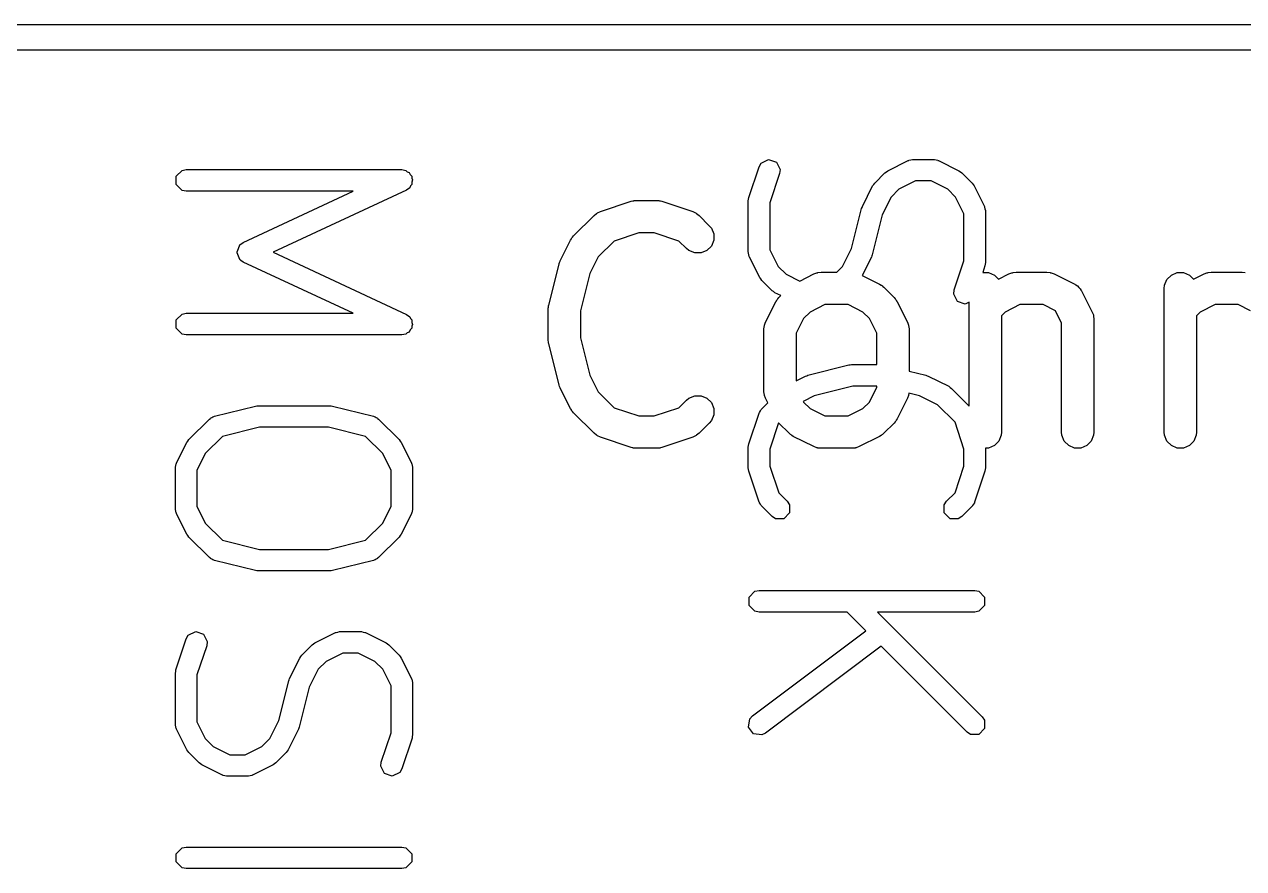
# Model space of a CAD drawing. Header units: millimetres. Extents: x 60 to 220, y -152 to -53.
# Drawn here: x 139.38 to 145.03, y -63.19 to -59.27 of the extents above; entities that cross this region are included whole.
import ezdxf

# ---------------------------------------------------------------- set-up
doc = ezdxf.new("R2010")
doc.units = ezdxf.units.MM
doc.layers.add('F.Silkscreen', color=41, linetype='CONTINUOUS', true_color=0xf2eda1)

msp = doc.modelspace()

# ---------------------------------------------------------------- linework, layer by layer
at = {"layer": 'F.Silkscreen', "linetype": 'CONTINUOUS'}
for p, q in [((132.13, -59.27), (149.85, -59.27)), ((149.91, -59.39), (132.07, -59.39)), ((142.737346, -60.07331), (142.784966, -59.930453)), ((142.784966, -59.930453), (142.794627, -59.913505)), ((142.794627, -59.913505), (142.828856, -59.896391)), ((142.828856, -59.896391), (142.86516, -59.908492)), ((142.86516, -59.908492), (142.882274, -59.942721)), ((143.381467, -59.949163), (143.476705, -59.901544)), ((143.476705, -59.901544), (143.47912, -59.900882)), ((143.47912, -59.900882), (143.479932, -59.900071)), ((143.479932, -59.900071), (143.487793, -59.898507)), ((143.487793, -59.898507), (143.495521, -59.896391)), ((143.495521, -59.896391), (143.496609, -59.896753)), ((143.496609, -59.896753), (143.499066, -59.896265)), ((143.499066, -59.896265), (143.594304, -59.896265)), ((143.594304, -59.896265), (143.59676, -59.896753)), ((143.59676, -59.896753), (143.597849, -59.896391)), ((143.597849, -59.896391), (143.605576, -59.898507)), ((143.605576, -59.898507), (143.613438, -59.900071)), ((143.613438, -59.900071), (143.614249, -59.900882)), ((143.614249, -59.900882), (143.616665, -59.901544)), ((143.616665, -59.901544), (143.711902, -59.949162)), ((140.081386, -59.97475), (140.108446, -59.94769)), ((140.081386, -60.013018), (140.081386, -59.97475)), ((140.108446, -59.94769), (140.12758, -59.943884)), ((140.12758, -59.943884), (141.12758, -59.943884)), ((141.12758, -59.943884), (141.146714, -59.94769)), ((141.146714, -59.94769), (141.152996, -59.953972)), ((141.152996, -59.953972), (141.161349, -59.95701)), ((141.161349, -59.95701), (141.165999, -59.966975)), ((141.165999, -59.966975), (141.173774, -59.97475)), ((141.173774, -59.97475), (141.173774, -59.983635)), ((141.173774, -59.983635), (141.177532, -59.991688)), ((141.177532, -59.991688), (141.173774, -60.002022)), ((142.879834, -59.962077), (142.83478, -60.097236)), ((142.882274, -59.942721), (142.879834, -59.962077)), ((143.320854, -60.006148), (143.368472, -59.958529)), ((143.368472, -59.958529), (143.375138, -59.954074)), ((143.375138, -59.954074), (143.381467, -59.949163)), ((143.51087, -59.996265), (143.433446, -60.034976)), ((143.582501, -59.996265), (143.51087, -59.996265)), ((143.659924, -60.034976), (143.582501, -59.996265)), ((143.711902, -59.949162), (143.718235, -59.954077)), ((143.718235, -59.954077), (143.724897, -59.958529)), ((143.724897, -59.958529), (143.772516, -60.006147)), ((140.108446, -60.040078), (140.081386, -60.013018)), ((140.12758, -60.043884), (140.108446, -60.040078)), ((140.902202, -60.043884), (140.12758, -60.043884)), ((140.392151, -60.281908), (140.902202, -60.043884)), ((141.148725, -60.039193), (140.531529, -60.327217)), ((141.164454, -60.027653), (141.148725, -60.039193)), ((141.167491, -60.0193), (141.164454, -60.027653)), ((141.173774, -60.013018), (141.167491, -60.0193)), ((141.173774, -60.002022), (141.173774, -60.013018)), ((143.263869, -60.11438), (143.311487, -60.019143)), ((143.311487, -60.019143), (143.316402, -60.012809)), ((143.316402, -60.012809), (143.320854, -60.006148)), ((143.433446, -60.034976), (143.397301, -60.07112)), ((143.696068, -60.071121), (143.659924, -60.034976)), ((143.772516, -60.006147), (143.77697, -60.012813)), ((143.77697, -60.012813), (143.781882, -60.019142)), ((143.781882, -60.019142), (143.829501, -60.11438)), ((142.048616, -60.138287), (142.191472, -60.090668)), ((142.191472, -60.090668), (142.198727, -60.089018)), ((142.198727, -60.089018), (142.200558, -60.08826)), ((142.200558, -60.08826), (142.203211, -60.087998)), ((142.203211, -60.087998), (142.205809, -60.087408)), ((142.205809, -60.087408), (142.207783, -60.087548)), ((142.207783, -60.087548), (142.21519, -60.086819)), ((142.21519, -60.086819), (142.310428, -60.086819)), ((142.310428, -60.086819), (142.317833, -60.087548)), ((142.317833, -60.087548), (142.319808, -60.087408)), ((142.319808, -60.087408), (142.322405, -60.087998)), ((142.322405, -60.087998), (142.32506, -60.08826)), ((142.32506, -60.08826), (142.326891, -60.089018)), ((142.326891, -60.089018), (142.334145, -60.090668)), ((142.334145, -60.090668), (142.477002, -60.138287)), ((142.73478, -60.089122), (142.736343, -60.08126)), ((142.73478, -60.327217), (142.73478, -60.089122)), ((142.736343, -60.08126), (142.737346, -60.07331)), ((142.83478, -60.097236), (142.83478, -60.315413)), ((143.397301, -60.07112), (143.355766, -60.154192)), ((143.73478, -60.148544), (143.696068, -60.071121)), ((141.924062, -60.251643), (142.0193, -60.156405)), ((142.0193, -60.156405), (142.030665, -60.147077)), ((142.030665, -60.147077), (142.033155, -60.146045)), ((142.033155, -60.146045), (142.03519, -60.144281)), ((142.03519, -60.144281), (142.048616, -60.138287)), ((142.477002, -60.138287), (142.490427, -60.144281)), ((142.490427, -60.144281), (142.492462, -60.146046)), ((142.492462, -60.146046), (142.494953, -60.147078)), ((142.494953, -60.147078), (142.506318, -60.156405)), ((142.506318, -60.156405), (142.553937, -60.204024)), ((143.213795, -60.309764), (143.260083, -60.124614)), ((143.260083, -60.124614), (143.262422, -60.119661)), ((143.262422, -60.119661), (143.263869, -60.11438)), ((143.355766, -60.154192), (143.309478, -60.339344)), ((143.73478, -60.366723), (143.73478, -60.148544)), ((143.829501, -60.11438), (143.830162, -60.116795)), ((143.830162, -60.116795), (143.830974, -60.117607)), ((143.830974, -60.117607), (143.832537, -60.125468)), ((143.832537, -60.125468), (143.834654, -60.133196)), ((143.834654, -60.133196), (143.834291, -60.134284)), ((143.834291, -60.134284), (143.83478, -60.136741)), ((143.83478, -60.136741), (143.83478, -60.374836)), ((142.553937, -60.204024), (142.563264, -60.215389)), ((142.563264, -60.215389), (142.574463, -60.242425)), ((141.862394, -60.366373), (141.910013, -60.271135)), ((141.910013, -60.271135), (141.913977, -60.264835)), ((141.913977, -60.264835), (141.914735, -60.263008)), ((141.914735, -60.263008), (141.916423, -60.260951)), ((141.916423, -60.260951), (141.917845, -60.258692)), ((141.917845, -60.258692), (141.919343, -60.257392)), ((141.919343, -60.257392), (141.924062, -60.251643)), ((142.112847, -60.27499), (142.038734, -60.349103)), ((142.22736, -60.236819), (142.112847, -60.27499)), ((142.298258, -60.236819), (142.22736, -60.236819)), ((142.412771, -60.27499), (142.298258, -60.236819)), ((142.447871, -60.31009), (142.412771, -60.27499)), ((142.574463, -60.271688), (142.563264, -60.298724)), ((142.574463, -60.242425), (142.574463, -60.271688)), ((140.363343, -60.325021), (140.370576, -60.30952)), ((140.364141, -60.327217), (140.363343, -60.325021)), ((140.363343, -60.329413), (140.364141, -60.327217)), ((140.370576, -60.344913), (140.363343, -60.329413)), ((140.370576, -60.30952), (140.376421, -60.293448)), ((140.376421, -60.293448), (140.378939, -60.2916)), ((140.378939, -60.2916), (140.379526, -60.290343)), ((140.379526, -60.290343), (140.381761, -60.28953)), ((140.381761, -60.28953), (140.392151, -60.281908)), ((140.531529, -60.327217), (141.148725, -60.615241)), ((142.459236, -60.319417), (142.447871, -60.31009)), ((142.486272, -60.330616), (142.459236, -60.319417)), ((142.515535, -60.330616), (142.486272, -60.330616)), ((142.542571, -60.319417), (142.515535, -60.330616)), ((142.563264, -60.298724), (142.542571, -60.319417)), ((142.735268, -60.329673), (142.73478, -60.327217)), ((142.734906, -60.330762), (142.735268, -60.329673)), ((142.737022, -60.338489), (142.734906, -60.330762)), ((142.83478, -60.315413), (142.873492, -60.392837)), ((143.172259, -60.392836), (143.213795, -60.309764)), ((140.376421, -60.360986), (140.370576, -60.344913)), ((140.378939, -60.362833), (140.376421, -60.360986)), ((140.379526, -60.364091), (140.378939, -60.362833)), ((140.381761, -60.364903), (140.379526, -60.364091)), ((140.392151, -60.372526), (140.381761, -60.364903)), ((140.902202, -60.61055), (140.392151, -60.372526)), ((141.809096, -60.5722), (141.856715, -60.381724)), ((141.856715, -60.381724), (141.8571, -60.380644)), ((141.8571, -60.380644), (141.857139, -60.380105)), ((141.857139, -60.380105), (141.859476, -60.373997)), ((141.859476, -60.373997), (141.861662, -60.367878)), ((141.861662, -60.367878), (141.861984, -60.367442)), ((141.861984, -60.367442), (141.862394, -60.366373)), ((142.038734, -60.349103), (142.00024, -60.42609)), ((142.738586, -60.346351), (142.737022, -60.338489)), ((142.739397, -60.347162), (142.738586, -60.346351)), ((142.740059, -60.349578), (142.739397, -60.347162)), ((142.787679, -60.444816), (142.740059, -60.349578)), ((142.873492, -60.392837), (142.909637, -60.428981)), ((143.144944, -60.420152), (143.172259, -60.392836)), ((143.305692, -60.349578), (143.262903, -60.435156)), ((143.307138, -60.344296), (143.305692, -60.349578)), ((143.309478, -60.339344), (143.307138, -60.344296)), ((143.689727, -60.501882), (143.73478, -60.366723)), ((143.832214, -60.390648), (143.821899, -60.421593)), ((143.833216, -60.382697), (143.832214, -60.390648)), ((143.83478, -60.374836), (143.833216, -60.382697)), ((142.00024, -60.42609), (141.956857, -60.599624)), ((142.792594, -60.45115), (142.787679, -60.444816)), ((142.797045, -60.45781), (142.792594, -60.45115)), ((142.909637, -60.428981), (142.973303, -60.460814)), ((142.973303, -60.460814), (143.038792, -60.42807)), ((143.038792, -60.42807), (143.052523, -60.422815)), ((143.052523, -60.422815), (143.055212, -60.422623)), ((143.055212, -60.422623), (143.057701, -60.421593)), ((143.057701, -60.421593), (143.072333, -60.420152)), ((143.072333, -60.420152), (143.144944, -60.420152)), ((143.262903, -60.435156), (143.343969, -60.475689)), ((143.821899, -60.421593), (143.84887, -60.421593)), ((143.84887, -60.421593), (143.875906, -60.432792)), ((143.875906, -60.432792), (143.895307, -60.452193)), ((143.895307, -60.452193), (143.943554, -60.42807)), ((143.943554, -60.42807), (143.957285, -60.422815)), ((143.957285, -60.422815), (143.959974, -60.422623)), ((143.959974, -60.422623), (143.962463, -60.421593)), ((143.962463, -60.421593), (143.977095, -60.420152)), ((143.977095, -60.420152), (144.119952, -60.420152)), ((144.119952, -60.420152), (144.134584, -60.421593)), ((144.134584, -60.421593), (144.137073, -60.422624)), ((144.137073, -60.422624), (144.139761, -60.422815)), ((144.139761, -60.422815), (144.153493, -60.42807)), ((144.153493, -60.42807), (144.248731, -60.475689)), ((144.67664, -60.453484), (144.697332, -60.432792)), ((144.697332, -60.432792), (144.724368, -60.421593)), ((144.724368, -60.421593), (144.753632, -60.421593)), ((144.753632, -60.421593), (144.780668, -60.432792)), ((144.780668, -60.432792), (144.800069, -60.452193)), ((144.800069, -60.452193), (144.848316, -60.42807)), ((144.848316, -60.42807), (144.862047, -60.422815)), ((144.862047, -60.422815), (144.864736, -60.422623)), ((144.864736, -60.422623), (144.867225, -60.421593)), ((144.867225, -60.421593), (144.881857, -60.420152)), ((144.881857, -60.420152), (145.024714, -60.420152)), ((145.024714, -60.420152), (145.039346, -60.421593)), ((142.844663, -60.505429), (142.797045, -60.45781)), ((142.851329, -60.509883), (142.844663, -60.505429)), ((143.343969, -60.475689), (143.350268, -60.479653)), ((143.350268, -60.479653), (143.352096, -60.480411)), ((143.352096, -60.480411), (143.354152, -60.482099)), ((143.354152, -60.482099), (143.356412, -60.483521)), ((143.356412, -60.483521), (143.357711, -60.485019)), ((143.357711, -60.485019), (143.363461, -60.489738)), ((143.363461, -60.489738), (143.41108, -60.537357)), ((143.687287, -60.521237), (143.689727, -60.501882)), ((144.248731, -60.475689), (144.251178, -60.477229)), ((144.251178, -60.477229), (144.252332, -60.477614)), ((144.252332, -60.477614), (144.253768, -60.478859)), ((144.253768, -60.478859), (144.261174, -60.483521)), ((144.261174, -60.483521), (144.267335, -60.490625)), ((144.267335, -60.490625), (144.27444, -60.496787)), ((144.27444, -60.496787), (144.279101, -60.504192)), ((144.279101, -60.504192), (144.280347, -60.505629)), ((144.280347, -60.505629), (144.280731, -60.506782)), ((144.280731, -60.506782), (144.282272, -60.50923)), ((144.664, -60.495152), (144.665441, -60.48052)), ((144.664, -61.161819), (144.664, -60.495152)), ((144.665441, -60.48052), (144.67664, -60.453484)), ((142.814775, -60.652087), (142.862394, -60.556849)), ((142.857658, -60.514795), (142.851329, -60.509883)), ((142.885222, -60.528577), (142.857658, -60.514795)), ((142.862394, -60.556849), (142.866358, -60.550549)), ((142.866358, -60.550549), (142.867116, -60.548722)), ((142.867116, -60.548722), (142.868804, -60.546665)), ((142.868804, -60.546665), (142.870226, -60.544406)), ((142.870226, -60.544406), (142.871724, -60.543106)), ((142.871724, -60.543106), (142.876443, -60.537357)), ((142.876443, -60.537357), (142.885222, -60.528577)), ((143.41108, -60.537357), (143.415798, -60.543106)), ((143.415798, -60.543106), (143.417297, -60.544406)), ((143.417297, -60.544406), (143.418718, -60.546665)), ((143.418718, -60.546665), (143.420407, -60.548722)), ((143.420407, -60.548722), (143.421164, -60.550549)), ((143.421164, -60.550549), (143.425129, -60.556849)), ((143.425129, -60.556849), (143.472748, -60.652087)), ((143.704401, -60.555466), (143.687287, -60.521237)), ((143.740705, -60.567567), (143.704401, -60.555466)), ((143.759238, -60.5583), (143.740705, -60.567567)), ((143.759238, -61.040489), (143.759238, -60.5583)), ((144.282272, -60.50923), (144.329891, -60.604468)), ((140.081386, -60.641416), (140.108446, -60.614356)), ((140.108446, -60.614356), (140.12758, -60.61055)), ((140.12758, -60.61055), (140.902202, -60.61055)), ((141.148725, -60.615241), (141.164454, -60.626781)), ((141.806857, -60.59039), (141.807108, -60.587836)), ((141.806857, -60.733247), (141.806857, -60.59039)), ((141.806946, -60.586744), (141.807755, -60.58127)), ((141.807108, -60.587836), (141.806946, -60.586744)), ((141.807755, -60.58127), (141.808298, -60.575758)), ((141.808298, -60.575758), (141.80872, -60.574736)), ((141.80872, -60.574736), (141.809096, -60.5722)), ((141.956857, -60.599624), (141.956857, -60.724013)), ((143.021522, -60.60441), (142.991115, -60.634817)), ((143.090038, -60.570152), (143.021522, -60.60441)), ((143.197485, -60.570152), (143.090038, -60.570152)), ((143.266001, -60.60441), (143.197485, -60.570152)), ((143.296408, -60.634817), (143.266001, -60.60441)), ((143.926284, -60.60441), (143.909238, -60.621456)), ((143.9948, -60.570152), (143.926284, -60.60441)), ((144.102247, -60.570152), (143.9948, -60.570152)), ((144.159288, -60.598672), (144.102247, -60.570152)), ((144.187809, -60.655714), (144.159288, -60.598672)), ((144.329891, -60.604468), (144.335146, -60.618199)), ((144.335146, -60.618199), (144.335337, -60.620888)), ((144.335337, -60.620888), (144.336368, -60.623377)), ((144.831046, -60.60441), (144.814, -60.621456)), ((144.899562, -60.570152), (144.831046, -60.60441)), ((145.007009, -60.570152), (144.899562, -60.570152)), ((145.06405, -60.598672), (145.007009, -60.570152)), ((140.081386, -60.679684), (140.081386, -60.641416)), ((141.164454, -60.626781), (141.167491, -60.635133)), ((141.167491, -60.635133), (141.173774, -60.641416)), ((141.173774, -60.641416), (141.173774, -60.652411)), ((141.173774, -60.652411), (141.177532, -60.662746)), ((141.177532, -60.662746), (141.173774, -60.670798)), ((141.173774, -60.670798), (141.173774, -60.679684)), ((142.806857, -60.685628), (142.808298, -60.670996)), ((142.808298, -60.670996), (142.809329, -60.668506)), ((142.809329, -60.668506), (142.80952, -60.665819)), ((142.80952, -60.665819), (142.814775, -60.652087)), ((142.991115, -60.634817), (142.956857, -60.703333)), ((143.330666, -60.703333), (143.296408, -60.634817)), ((143.472748, -60.652087), (143.478003, -60.665818)), ((143.478003, -60.665818), (143.478194, -60.668507)), ((143.478194, -60.668507), (143.479225, -60.670996)), ((143.479225, -60.670996), (143.480666, -60.685628)), ((143.909238, -60.621456), (143.909238, -61.161819)), ((144.187809, -61.161819), (144.187809, -60.655714)), ((144.336368, -60.623377), (144.337809, -60.638009)), ((144.337809, -60.638009), (144.337809, -61.161819)), ((144.814, -60.621456), (144.814, -61.161819)), ((140.108446, -60.706744), (140.081386, -60.679684)), ((140.12758, -60.71055), (140.108446, -60.706744)), ((141.12758, -60.71055), (140.12758, -60.71055)), ((141.146714, -60.706744), (141.12758, -60.71055)), ((141.152996, -60.700461), (141.146714, -60.706744)), ((141.161349, -60.697424), (141.152996, -60.700461)), ((141.165999, -60.687458), (141.161349, -60.697424)), ((141.173774, -60.679684), (141.165999, -60.687458)), ((141.807108, -60.7358), (141.806857, -60.733247)), ((141.956857, -60.724013), (142.00024, -60.897547)), ((142.806857, -60.971342), (142.806857, -60.685628)), ((142.956857, -60.703333), (142.956857, -60.923373)), ((143.330666, -60.848646), (143.330666, -60.703333)), ((143.480666, -60.685628), (143.480666, -60.878221)), ((141.806946, -60.736893), (141.807108, -60.7358)), ((141.807755, -60.742366), (141.806946, -60.736893)), ((141.808298, -60.747879), (141.807755, -60.742366)), ((141.80872, -60.7489), (141.808298, -60.747879)), ((141.809096, -60.751437), (141.80872, -60.7489)), ((141.856715, -60.941913), (141.809096, -60.751437)), ((142.00024, -60.897547), (142.038734, -60.974534)), ((142.956857, -60.923373), (143.000515, -60.901544)), ((143.000515, -60.901544), (143.005796, -60.900097)), ((143.005796, -60.900097), (143.010749, -60.897758)), ((143.010749, -60.897758), (143.201225, -60.850139)), ((143.201225, -60.850139), (143.207342, -60.849841)), ((143.207342, -60.849841), (143.213352, -60.848646)), ((143.213352, -60.848646), (143.330666, -60.848646)), ((143.480666, -60.878221), (143.558812, -60.897758)), ((143.558812, -60.897758), (143.563764, -60.900097)), ((143.563764, -60.900097), (143.569046, -60.901544)), ((143.569046, -60.901544), (143.664283, -60.949162)), ((141.8571, -60.942992), (141.856715, -60.941913)), ((141.857139, -60.943532), (141.8571, -60.942992)), ((141.859466, -60.949613), (141.857139, -60.943532)), ((141.861662, -60.955759), (141.859466, -60.949613)), ((141.861984, -60.956194), (141.861662, -60.955759)), ((141.862394, -60.957264), (141.861984, -60.956194)), ((141.910013, -61.052502), (141.862394, -60.957264)), ((143.219507, -60.948646), (143.040328, -60.99344)), ((143.330666, -60.948646), (143.219507, -60.948646)), ((143.296407, -61.022153), (143.330666, -60.953637)), ((143.330666, -60.953637), (143.330666, -60.948646)), ((143.664283, -60.949162), (143.670616, -60.954077)), ((143.670616, -60.954077), (143.677278, -60.958529)), ((143.677278, -60.958529), (143.759238, -61.040489)), ((142.038734, -60.974534), (142.112847, -61.048648)), ((142.412771, -61.048647), (142.44787, -61.013548)), ((142.44787, -61.013548), (142.459236, -61.00422)), ((142.459236, -61.00422), (142.486272, -60.993021)), ((142.486272, -60.993021), (142.515535, -60.993021)), ((142.515535, -60.993021), (142.542571, -61.004219)), ((142.542571, -61.004219), (142.563264, -61.024912)), ((142.808298, -60.985974), (142.806857, -60.971342)), ((142.809329, -60.988463), (142.808298, -60.985974)), ((142.80952, -60.991151), (142.809329, -60.988463)), ((142.814775, -61.004883), (142.80952, -60.991151)), ((142.825159, -61.025652), (142.814775, -61.004883)), ((143.040328, -60.99344), (142.989472, -61.018867)), ((143.472748, -61.004883), (143.425129, -61.100121)), ((143.478003, -60.991152), (143.472748, -61.004883)), ((143.478194, -60.988462), (143.478003, -60.991152)), ((143.479225, -60.985974), (143.478194, -60.988462)), ((143.479708, -60.981059), (143.479225, -60.985974)), ((143.529234, -60.993441), (143.479708, -60.981059)), ((143.612306, -61.034977), (143.529234, -60.993441)), ((140.258311, -61.088234), (140.448787, -61.040615)), ((140.448787, -61.040615), (140.454904, -61.040317)), ((140.454904, -61.040317), (140.460914, -61.039122)), ((140.460914, -61.039122), (140.794247, -61.039122)), ((140.794247, -61.039122), (140.800256, -61.040317)), ((140.800256, -61.040317), (140.806374, -61.040615)), ((140.806374, -61.040615), (140.99685, -61.088234)), ((141.913976, -61.058798), (141.910013, -61.052502)), ((141.914734, -61.060628), (141.913976, -61.058798)), ((141.916423, -61.062686), (141.914734, -61.060628)), ((141.917845, -61.064945), (141.916423, -61.062686)), ((141.919343, -61.066244), (141.917845, -61.064945)), ((141.924062, -61.071994), (141.919343, -61.066244)), ((142.0193, -61.167233), (141.924062, -61.071994)), ((142.112847, -61.048648), (142.22736, -61.086819)), ((142.298258, -61.086819), (142.412771, -61.048647)), ((142.563264, -61.024912), (142.574463, -61.051948)), ((142.574463, -61.051948), (142.574463, -61.081211)), ((142.737346, -61.216167), (142.784966, -61.07331)), ((142.784966, -61.07331), (142.786206, -61.071134)), ((142.786206, -61.069988), (142.790655, -61.063329)), ((142.786206, -61.071134), (142.786206, -61.069988)), ((142.790655, -61.063329), (142.794627, -61.056362)), ((142.794627, -61.056362), (142.795654, -61.055848)), ((142.795654, -61.055848), (142.797045, -61.053767)), ((142.797045, -61.053767), (142.825159, -61.025652)), ((142.989472, -61.018867), (142.991115, -61.022153)), ((142.991115, -61.022153), (143.021522, -61.052561)), ((143.021522, -61.052561), (143.090038, -61.086819)), ((143.197485, -61.086819), (143.266, -61.052561)), ((143.266, -61.052561), (143.296407, -61.022153)), ((143.693459, -61.11613), (143.612306, -61.034977)), ((140.139845, -61.196624), (140.235083, -61.101386)), ((140.235083, -61.101386), (140.239585, -61.098377)), ((140.239585, -61.098377), (140.240672, -61.096567)), ((140.240672, -61.096567), (140.24621, -61.09395)), ((140.24621, -61.09395), (140.251304, -61.090547)), ((140.251304, -61.090547), (140.253415, -61.090547)), ((140.253415, -61.090547), (140.258311, -61.088234)), ((140.99685, -61.088234), (141.001746, -61.090547)), ((141.001746, -61.090547), (141.003857, -61.090547)), ((141.003857, -61.090547), (141.00895, -61.09395)), ((141.00895, -61.09395), (141.014489, -61.096567)), ((141.014489, -61.096567), (141.015575, -61.098377)), ((141.015575, -61.098377), (141.020078, -61.101386)), ((141.020078, -61.101386), (141.115316, -61.196624)), ((142.22736, -61.086819), (142.298258, -61.086819)), ((142.553937, -61.119613), (142.506319, -61.167232)), ((142.563265, -61.108247), (142.553937, -61.119613)), ((142.574463, -61.081211), (142.563265, -61.108247)), ((142.875374, -61.11831), (142.83478, -61.240093)), ((142.876442, -61.119612), (142.875374, -61.11831)), ((142.924061, -61.167232), (142.876442, -61.119612)), ((143.090038, -61.086819), (143.197485, -61.086819)), ((143.41108, -61.119613), (143.363462, -61.167232)), ((143.415798, -61.113863), (143.41108, -61.119613)), ((143.417297, -61.112564), (143.415798, -61.113863)), ((143.418718, -61.110305), (143.417297, -61.112564)), ((143.420408, -61.108247), (143.418718, -61.110305)), ((143.421165, -61.106417), (143.420408, -61.108247)), ((143.425129, -61.100121), (143.421165, -61.106417)), ((143.73478, -61.240092), (143.693459, -61.11613)), ((140.295999, -61.181889), (140.216292, -61.261596)), ((140.467069, -61.139122), (140.295999, -61.181889)), ((140.788092, -61.139122), (140.467069, -61.139122)), ((140.959161, -61.181889), (140.788092, -61.139122)), ((141.038867, -61.261595), (140.959161, -61.181889)), ((142.030665, -61.176561), (142.0193, -61.167233)), ((142.033155, -61.177592), (142.030665, -61.176561)), ((142.03519, -61.179357), (142.033155, -61.177592)), ((142.048616, -61.185351), (142.03519, -61.179357)), ((142.191472, -61.23297), (142.048616, -61.185351)), ((142.477002, -61.185351), (142.334145, -61.23297)), ((142.490427, -61.179357), (142.477002, -61.185351)), ((142.492462, -61.177591), (142.490427, -61.179357)), ((142.494953, -61.17656), (142.492462, -61.177591)), ((142.506319, -61.167232), (142.494953, -61.17656)), ((142.92981, -61.17195), (142.924061, -61.167232)), ((142.931111, -61.17345), (142.92981, -61.17195)), ((142.93337, -61.174872), (142.931111, -61.17345)), ((142.935427, -61.17656), (142.93337, -61.174872)), ((142.937254, -61.177317), (142.935427, -61.17656)), ((142.943554, -61.181282), (142.937254, -61.177317)), ((143.038792, -61.228901), (142.943554, -61.181282)), ((143.343969, -61.181282), (143.248731, -61.228901)), ((143.350268, -61.177317), (143.343969, -61.181282)), ((143.352096, -61.17656), (143.350268, -61.177317)), ((143.354152, -61.174872), (143.352096, -61.17656)), ((143.356412, -61.17345), (143.354152, -61.174872)), ((143.357712, -61.17195), (143.356412, -61.17345)), ((143.363462, -61.167232), (143.357712, -61.17195)), ((143.907797, -61.176451), (143.896598, -61.203487)), ((143.909238, -61.161819), (143.907797, -61.176451)), ((144.18925, -61.176451), (144.187809, -61.161819)), ((144.200449, -61.203487), (144.18925, -61.176451)), ((144.336368, -61.176451), (144.325169, -61.203487)), ((144.337809, -61.161819), (144.336368, -61.176451)), ((144.665441, -61.176451), (144.664, -61.161819)), ((144.67664, -61.203487), (144.665441, -61.176451)), ((144.812559, -61.176451), (144.80136, -61.203487)), ((144.814, -61.161819), (144.812559, -61.176451)), ((140.082859, -61.304856), (140.130479, -61.209618)), ((140.130479, -61.209618), (140.135394, -61.203283)), ((140.135394, -61.203283), (140.139845, -61.196624)), ((141.115316, -61.196624), (141.119766, -61.203283)), ((141.119766, -61.203283), (141.124682, -61.209618)), ((141.124682, -61.209618), (141.172301, -61.304856)), ((142.198727, -61.234619), (142.191472, -61.23297)), ((142.200558, -61.235378), (142.198727, -61.234619)), ((142.203211, -61.235639), (142.200558, -61.235378)), ((142.205809, -61.23623), (142.203211, -61.235639)), ((142.207783, -61.236089), (142.205809, -61.23623)), ((142.21519, -61.236819), (142.207783, -61.236089)), ((142.310428, -61.236819), (142.21519, -61.236819)), ((142.317833, -61.236089), (142.310428, -61.236819)), ((142.319808, -61.23623), (142.317833, -61.236089)), ((142.322405, -61.235639), (142.319808, -61.23623)), ((142.32506, -61.235378), (142.322405, -61.235639)), ((142.326891, -61.234619), (142.32506, -61.235378)), ((142.334145, -61.23297), (142.326891, -61.234619)), ((142.73478, -61.231979), (142.736343, -61.224117)), ((142.73478, -61.327217), (142.73478, -61.231979)), ((142.736343, -61.224117), (142.737346, -61.216167)), ((142.83478, -61.240093), (142.83478, -61.319102)), ((143.052523, -61.234156), (143.038792, -61.228901)), ((143.055212, -61.234347), (143.052523, -61.234156)), ((143.057701, -61.235378), (143.055212, -61.234347)), ((143.072333, -61.236819), (143.057701, -61.235378)), ((143.21519, -61.236819), (143.072333, -61.236819)), ((143.229822, -61.235378), (143.21519, -61.236819)), ((143.232311, -61.234346), (143.229822, -61.235378)), ((143.234999, -61.234156), (143.232311, -61.234346)), ((143.248731, -61.228901), (143.234999, -61.234156)), ((143.73478, -61.319104), (143.73478, -61.240092)), ((143.84887, -61.235378), (143.83478, -61.235378)), ((143.83478, -61.235378), (143.83478, -61.327217)), ((143.875906, -61.224179), (143.84887, -61.235378)), ((143.896598, -61.203487), (143.875906, -61.224179)), ((144.221141, -61.224179), (144.200449, -61.203487)), ((144.248177, -61.235378), (144.221141, -61.224179)), ((144.277441, -61.235378), (144.248177, -61.235378)), ((144.304477, -61.224179), (144.277441, -61.235378)), ((144.325169, -61.203487), (144.304477, -61.224179)), ((144.697332, -61.224179), (144.67664, -61.203487)), ((144.724368, -61.235378), (144.697332, -61.224179)), ((144.753632, -61.235378), (144.724368, -61.235378)), ((144.780668, -61.224179), (144.753632, -61.235378)), ((144.80136, -61.203487), (144.780668, -61.224179)), ((140.216292, -61.261596), (140.17758, -61.33902)), ((141.07758, -61.33902), (141.038867, -61.261595)), ((140.07758, -61.327217), (140.078068, -61.32476)), ((140.07758, -61.517693), (140.07758, -61.327217)), ((140.077706, -61.323672), (140.079822, -61.315944)), ((140.078068, -61.32476), (140.077706, -61.323672)), ((140.079822, -61.315944), (140.081386, -61.308083)), ((140.081386, -61.308083), (140.082197, -61.307271)), ((140.082197, -61.307271), (140.082859, -61.304856)), ((140.17758, -61.33902), (140.17758, -61.505889)), ((141.07758, -61.505889), (141.07758, -61.33902)), ((141.172301, -61.304856), (141.172962, -61.307271)), ((141.172962, -61.307271), (141.173774, -61.308083)), ((141.173774, -61.308083), (141.175337, -61.315944)), ((141.175337, -61.315944), (141.177454, -61.323672)), ((141.177454, -61.323672), (141.177091, -61.32476)), ((141.177091, -61.32476), (141.17758, -61.327217)), ((141.17758, -61.327217), (141.17758, -61.517693)), ((142.736343, -61.335078), (142.73478, -61.327217)), ((142.737346, -61.343029), (142.736343, -61.335078)), ((142.784966, -61.485886), (142.737346, -61.343029)), ((142.83478, -61.319102), (142.876101, -61.443065)), ((143.693459, -61.443064), (143.73478, -61.319104)), ((143.832214, -61.343029), (143.784595, -61.485885)), ((143.833216, -61.335078), (143.832214, -61.343029)), ((143.83478, -61.327217), (143.833216, -61.335078)), ((142.876101, -61.443065), (142.915374, -61.482337)), ((143.654187, -61.482338), (143.693459, -61.443064)), ((140.078068, -61.520149), (140.07758, -61.517693)), ((140.077706, -61.521238), (140.078068, -61.520149)), ((140.079822, -61.528965), (140.077706, -61.521238)), ((140.17758, -61.505889), (140.216292, -61.583313)), ((141.038867, -61.583314), (141.07758, -61.505889)), ((141.177454, -61.521238), (141.175337, -61.528965)), ((141.17758, -61.517693), (141.177091, -61.520149)), ((141.177091, -61.520149), (141.177454, -61.521238)), ((142.786206, -61.488061), (142.784966, -61.485886)), ((142.786206, -61.489208), (142.786206, -61.488061)), ((142.790655, -61.495866), (142.786206, -61.489208)), ((142.794627, -61.502834), (142.790655, -61.495866)), ((142.795654, -61.503347), (142.794627, -61.502834)), ((142.797045, -61.505429), (142.795654, -61.503347)), ((142.844663, -61.553048), (142.797045, -61.505429)), ((142.915374, -61.482337), (142.926213, -61.498558)), ((142.926213, -61.498558), (142.926213, -61.536827)), ((143.643348, -61.498559), (143.654187, -61.482338)), ((143.643348, -61.536827), (143.643348, -61.498559)), ((143.772516, -61.50543), (143.724897, -61.553048)), ((143.773907, -61.503347), (143.772516, -61.50543)), ((143.774934, -61.502834), (143.773907, -61.503347)), ((143.7789, -61.495875), (143.774934, -61.502834)), ((143.783355, -61.489209), (143.7789, -61.495875)), ((143.784595, -61.485885), (143.783355, -61.48806)), ((143.783355, -61.48806), (143.783355, -61.489209)), ((140.081386, -61.536827), (140.079822, -61.528965)), ((140.082197, -61.537638), (140.081386, -61.536827)), ((140.082859, -61.540054), (140.082197, -61.537638)), ((140.130479, -61.635292), (140.082859, -61.540054)), ((141.172301, -61.540054), (141.124682, -61.635292)), ((141.172962, -61.537638), (141.172301, -61.540054)), ((141.173774, -61.536827), (141.172962, -61.537638)), ((141.175337, -61.528965), (141.173774, -61.536827)), ((142.860884, -61.563887), (142.844663, -61.553048)), ((142.899153, -61.563887), (142.860884, -61.563887)), ((142.926213, -61.536827), (142.899153, -61.563887)), ((143.670408, -61.563887), (143.643348, -61.536827)), ((143.708676, -61.563887), (143.670408, -61.563887)), ((143.724897, -61.553048), (143.708676, -61.563887)), ((140.135394, -61.641626), (140.130479, -61.635292)), ((140.216292, -61.583313), (140.295999, -61.66302)), ((140.959161, -61.66302), (141.038867, -61.583314)), ((141.124682, -61.635292), (141.119766, -61.641626)), ((140.139845, -61.648286), (140.135394, -61.641626)), ((140.235083, -61.743524), (140.139845, -61.648286)), ((140.295999, -61.66302), (140.467069, -61.705788)), ((140.788092, -61.705788), (140.959161, -61.66302)), ((141.115316, -61.648286), (141.020078, -61.743524)), ((141.119766, -61.641626), (141.115316, -61.648286)), ((140.239585, -61.746532), (140.235083, -61.743524)), ((140.240672, -61.748343), (140.239585, -61.746532)), ((140.24621, -61.750959), (140.240672, -61.748343)), ((140.251304, -61.754363), (140.24621, -61.750959)), ((140.467069, -61.705788), (140.788092, -61.705788)), ((141.00895, -61.750959), (141.003857, -61.754363)), ((141.014489, -61.748343), (141.00895, -61.750959)), ((141.015575, -61.746532), (141.014489, -61.748343)), ((141.020078, -61.743524), (141.015575, -61.746532)), ((140.253415, -61.754363), (140.251304, -61.754363)), ((140.258311, -61.756676), (140.253415, -61.754363)), ((140.448787, -61.804295), (140.258311, -61.756676)), ((140.454904, -61.804592), (140.448787, -61.804295)), ((140.460914, -61.805788), (140.454904, -61.804592)), ((140.794247, -61.805788), (140.460914, -61.805788)), ((140.800256, -61.804592), (140.794247, -61.805788)), ((140.806374, -61.804295), (140.800256, -61.804592)), ((140.99685, -61.756676), (140.806374, -61.804295)), ((141.001746, -61.754363), (140.99685, -61.756676)), ((141.003857, -61.754363), (141.001746, -61.754363)), ((142.738586, -61.927131), (142.765646, -61.900071)), ((142.765646, -61.900071), (142.78478, -61.896265)), ((142.78478, -61.896265), (143.78478, -61.896265)), ((143.78478, -61.896265), (143.803914, -61.900071)), ((143.803914, -61.900071), (143.830974, -61.927131)), ((142.738586, -61.965399), (142.738586, -61.927131)), ((142.765646, -61.992459), (142.738586, -61.965399)), ((143.830974, -61.965399), (143.803914, -61.992459)), ((143.830974, -61.927131), (143.830974, -61.965399)), ((142.78478, -61.996265), (142.765646, -61.992459)), ((143.192642, -61.996265), (142.78478, -61.996265)), ((143.280088, -62.083711), (143.192642, -61.996265)), ((143.78478, -61.996265), (143.334062, -61.996265)), ((143.334062, -61.996265), (143.820135, -62.482338)), ((143.803914, -61.992459), (143.78478, -61.996265)), ((140.137427, -62.103981), (140.171656, -62.086867)), ((140.171656, -62.086867), (140.20796, -62.098968)), ((140.82192, -62.091358), (140.822732, -62.090547)), ((140.822732, -62.090547), (140.830593, -62.088983)), ((140.830593, -62.088983), (140.838321, -62.086867)), ((140.838321, -62.086867), (140.839409, -62.087229)), ((140.839409, -62.087229), (140.841866, -62.086741)), ((140.841866, -62.086741), (140.937104, -62.086741)), ((140.937104, -62.086741), (140.93956, -62.087229)), ((140.93956, -62.087229), (140.940649, -62.086867)), ((140.940649, -62.086867), (140.948376, -62.088983)), ((140.948376, -62.088983), (140.956238, -62.090547)), ((140.956238, -62.090547), (140.957049, -62.091358)), ((142.75478, -62.477693), (143.280088, -62.083711)), ((140.080146, -62.263786), (140.127766, -62.120929)), ((140.127766, -62.120929), (140.137427, -62.103981)), ((140.20796, -62.098968), (140.225074, -62.133197)), ((140.225074, -62.133197), (140.222634, -62.152553)), ((140.711272, -62.149005), (140.717938, -62.14455)), ((140.717938, -62.14455), (140.724267, -62.139639)), ((140.724267, -62.139639), (140.819505, -62.09202)), ((140.819505, -62.09202), (140.82192, -62.091358)), ((140.957049, -62.091358), (140.959465, -62.09202)), ((140.959465, -62.09202), (141.054702, -62.139638)), ((141.054702, -62.139638), (141.061035, -62.144553)), ((141.061035, -62.144553), (141.067697, -62.149005)), ((140.222634, -62.152553), (140.17758, -62.287712)), ((140.654287, -62.209619), (140.659202, -62.203285)), ((140.659202, -62.203285), (140.663654, -62.196624)), ((140.663654, -62.196624), (140.711272, -62.149005)), ((140.85367, -62.186741), (140.776246, -62.225452)), ((140.925301, -62.186741), (140.85367, -62.186741)), ((141.002724, -62.225452), (140.925301, -62.186741)), ((141.067697, -62.149005), (141.115316, -62.196623)), ((141.115316, -62.196623), (141.11977, -62.203289)), ((141.11977, -62.203289), (141.124682, -62.209618)), ((143.351517, -62.15514), (142.81478, -62.557693)), ((143.749425, -62.553048), (143.351517, -62.15514)), ((140.606669, -62.304856), (140.654287, -62.209619)), ((140.776246, -62.225452), (140.740101, -62.261596)), ((141.038868, -62.261597), (141.002724, -62.225452)), ((141.124682, -62.209618), (141.172301, -62.304856)), ((140.07758, -62.279598), (140.079143, -62.271736)), ((140.07758, -62.517693), (140.07758, -62.279598)), ((140.079143, -62.271736), (140.080146, -62.263786)), ((140.17758, -62.287712), (140.17758, -62.505889)), ((140.556595, -62.50024), (140.602883, -62.31509)), ((140.602883, -62.31509), (140.605222, -62.310137)), ((140.605222, -62.310137), (140.606669, -62.304856)), ((140.740101, -62.261596), (140.698566, -62.344668)), ((141.07758, -62.33902), (141.038868, -62.261597)), ((141.172301, -62.304856), (141.172962, -62.307271)), ((141.172962, -62.307271), (141.173774, -62.308083)), ((141.173774, -62.308083), (141.175337, -62.315944)), ((141.175337, -62.315944), (141.177454, -62.323672)), ((140.698566, -62.344668), (140.652278, -62.52982)), ((141.07758, -62.557199), (141.07758, -62.33902)), ((141.177454, -62.323672), (141.177091, -62.32476)), ((141.177091, -62.32476), (141.17758, -62.327217)), ((141.17758, -62.327217), (141.17758, -62.565312)), ((142.741756, -62.492218), (142.75478, -62.477693)), ((143.820135, -62.482338), (143.830974, -62.498559)), ((140.078068, -62.520149), (140.07758, -62.517693)), ((140.077706, -62.521238), (140.078068, -62.520149)), ((140.079822, -62.528965), (140.077706, -62.521238)), ((140.081386, -62.536827), (140.079822, -62.528965)), ((140.082197, -62.537638), (140.081386, -62.536827)), ((140.082859, -62.540054), (140.082197, -62.537638)), ((140.130479, -62.635292), (140.082859, -62.540054)), ((140.17758, -62.505889), (140.216292, -62.583313)), ((140.515059, -62.583312), (140.556595, -62.50024)), ((140.648492, -62.540054), (140.600873, -62.635292)), ((140.649938, -62.534772), (140.648492, -62.540054)), ((140.652278, -62.52982), (140.649938, -62.534772)), ((142.736344, -62.530102), (142.741756, -62.492218)), ((142.759305, -62.560717), (142.736344, -62.530102)), ((143.830974, -62.536827), (143.803914, -62.563887)), ((143.830974, -62.498559), (143.830974, -62.536827)), ((140.216292, -62.583313), (140.252437, -62.619457)), ((140.478915, -62.619457), (140.515059, -62.583312)), ((141.032527, -62.692358), (141.07758, -62.557199)), ((141.175014, -62.581124), (141.127395, -62.72398)), ((141.176016, -62.573173), (141.175014, -62.581124)), ((141.17758, -62.565312), (141.176016, -62.573173)), ((142.797189, -62.566129), (142.759305, -62.560717)), ((142.81478, -62.557693), (142.797189, -62.566129)), ((143.765646, -62.563887), (143.749425, -62.553048)), ((143.803914, -62.563887), (143.765646, -62.563887)), ((140.135394, -62.641626), (140.130479, -62.635292)), ((140.139845, -62.648286), (140.135394, -62.641626)), ((140.187463, -62.695905), (140.139845, -62.648286)), ((140.252437, -62.619457), (140.329861, -62.658169)), ((140.401492, -62.658169), (140.478915, -62.619457)), ((140.591507, -62.648287), (140.543888, -62.695905)), ((140.595961, -62.64162), (140.591507, -62.648287)), ((140.600873, -62.635292), (140.595961, -62.64162)), ((140.194129, -62.700359), (140.187463, -62.695905)), ((140.200458, -62.705271), (140.194129, -62.700359)), ((140.295696, -62.75289), (140.200458, -62.705271)), ((140.329861, -62.658169), (140.401492, -62.658169)), ((140.530893, -62.705272), (140.435656, -62.75289)), ((140.537226, -62.700356), (140.530893, -62.705272)), ((140.543888, -62.695905), (140.537226, -62.700356)), ((141.030087, -62.711713), (141.032527, -62.692358)), ((141.047201, -62.745942), (141.030087, -62.711713)), ((140.298111, -62.753551), (140.295696, -62.75289)), ((140.298923, -62.754363), (140.298111, -62.753551)), ((140.306784, -62.755926), (140.298923, -62.754363)), ((140.314512, -62.758043), (140.306784, -62.755926)), ((140.3156, -62.75768), (140.314512, -62.758043)), ((140.318057, -62.758169), (140.3156, -62.75768)), ((140.413295, -62.758169), (140.318057, -62.758169)), ((140.415751, -62.75768), (140.413295, -62.758169)), ((140.41684, -62.758043), (140.415751, -62.75768)), ((140.424567, -62.755926), (140.41684, -62.758043)), ((140.432429, -62.754363), (140.424567, -62.755926)), ((140.43324, -62.753551), (140.432429, -62.754363)), ((140.435656, -62.75289), (140.43324, -62.753551)), ((141.083505, -62.758043), (141.047201, -62.745942)), ((141.117734, -62.740929), (141.083505, -62.758043)), ((141.127395, -62.72398), (141.117734, -62.740929)), ((140.081386, -63.117607), (140.108446, -63.090547)), ((140.108446, -63.090547), (140.12758, -63.086741)), ((140.12758, -63.086741), (141.12758, -63.086741)), ((141.12758, -63.086741), (141.146714, -63.090547)), ((141.146714, -63.090547), (141.173774, -63.117607)), ((140.081386, -63.155875), (140.081386, -63.117607)), ((140.108446, -63.182935), (140.081386, -63.155875)), ((141.173774, -63.155875), (141.146714, -63.182935)), ((141.173774, -63.117607), (141.173774, -63.155875)), ((140.12758, -63.186741), (140.108446, -63.182935)), ((141.12758, -63.186741), (140.12758, -63.186741)), ((141.146714, -63.182935), (141.12758, -63.186741))]:
    msp.add_line(p, q, dxfattribs=at)

doc.saveas('drawing.dxf')
